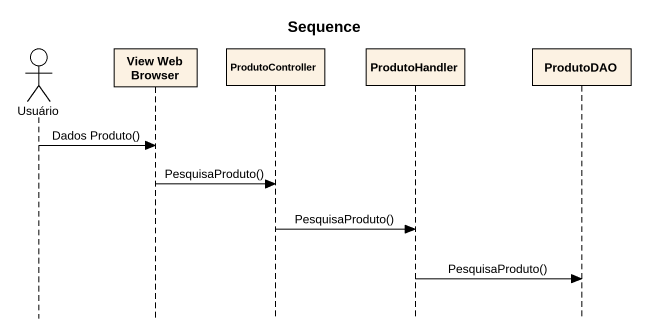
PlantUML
@startuml
title Sequence
hide footbox
actor Usuário
participant "View Web Browser" as View_Web_Browser
participant ProdutoController
participant ProdutoHandler
participant ProdutoDAO

Usuário -> View_Web_Browser : Dados Produto()
View_Web_Browser -> ProdutoController : PesquisaProduto()
ProdutoController -> ProdutoHandler : PesquisaProduto()
ProdutoHandler -> ProdutoDAO : PesquisaProduto()
@enduml
